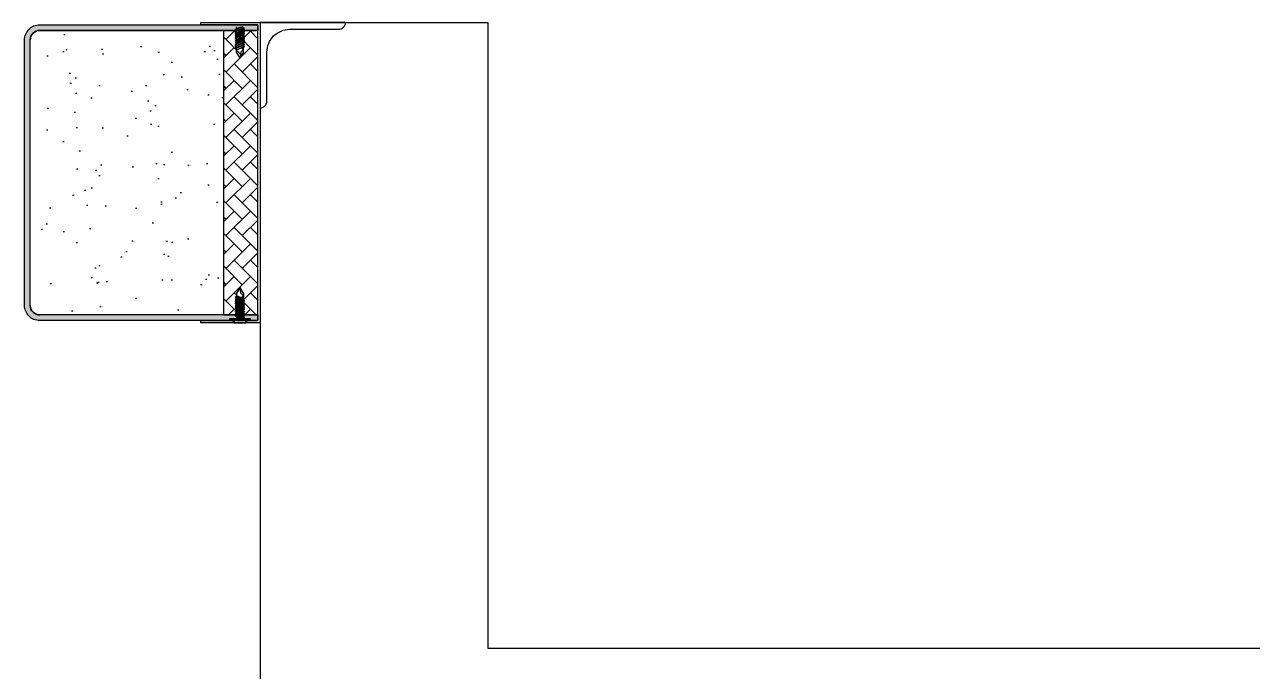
# Model space of a CAD drawing. Header units: millimetres. Extents: x 1448 to 104164, y -19509 to -89.
# Drawn here: x 33897 to 34977, y -8218 to -7649 of the extents above; entities that cross this region are included whole.
import ezdxf

# ---------------------------------------------------------------- set-up
doc = ezdxf.new("R2010")
doc.units = ezdxf.units.MM
doc.header["$LTSCALE"] = 60
doc.header["$MEASUREMENT"] = 0
doc.layers.get('0').update_dxf_attribs({"linetype": 'CONTINUOUS'})
for name, color, linetype in [('BOLT', 8, 'CONTINUOUS'), ('CON', 2, 'CONTINUOUS'), ('dockseal', 50, 'CONTINUOUS'), ('SECTION$0$AA-WAXS-FRAM', 4, 'CONTINUOUS')]:
    doc.layers.add(name, color=color, linetype=linetype)

msp = doc.modelspace()

# ---------------------------------------------------------------- hatches: boundary and pattern name
at = {"ltscale": 0.002}
msp.add_hatch(color=0, dxfattribs=at).paths.add_polyline_path([(33902.5, -7896.1, 0.414214), (33910.8, -7904.4), (34102.5, -7904.4), (34102.5, -7909.4), (33910.8, -7909.4, -0.414214), (33897.5, -7896.1), (33897.5, -7662.7, -0.414214), (33910.8, -7649.4), (34102.5, -7649.4), (34102.5, -7654.4), (33910.8, -7654.4, 0.414214), (33902.5, -7662.7)])
h = msp.add_hatch(dxfattribs=at)
h.set_pattern_fill('AR-SAND', color=256, angle=-90, style=0)
h.set_pattern_definition([(307.5, (-21348008.384, 50941094.763), (48.941323733, 1.600031296), [0, -38.608, 0, -43.18, 0, -41.275]), (277.5, (-21348008.384, 50941094.76), (71.68251006, -44.95232831), [0, -20.828, 0, -34.798, 0, -13.335]), (237.5, (-21348008.384, 50941126.005), (0.143718468, -79.099237024), [0, -12.7, 0, -45.72, 0, -59.69]), (227.5, (-21348008.384, 50941126.005), (22.292932326, -76.35564525), [0, -6.35, 0, -29.972, 0, -34.29])])
h.paths.add_polyline_path([(33910.8, -7654.4, 0.414214), (33902.5, -7662.7), (33902.5, -7896.1, 0.414214), (33910.8, -7904.4), (34072.5, -7904.4), (34072.5, -7654.4)])
h = msp.add_hatch(dxfattribs=at)
h.set_pattern_fill('AR-HBONE', color=256, scale=0.1, angle=-90, style=0)
h.set_pattern_definition([(315, (50989620.997, 21372854.74), (14.3684097937, -4e-15), [30.48, -10.16]), (45, (50989628.181, 21372847.555), (14.3684097937, -4e-15), [30.48, -10.16])])
h.paths.add_polyline_path([(34102.5, -7904.4), (34072.5, -7904.4), (34072.5, -7654.4), (34102.5, -7654.4)])

# ---------------------------------------------------------------- linework, layer by layer
at = {"color": 0, "ltscale": 0.002}
for p, q in [((34102.5, -7649.4, 19), (34102.5, -7654.4, 19)), ((34102.5, -7649.4, -19), (34102.5, -7654.4, -19)), ((34102.5, -7649.4, 19), (34102.5, -7654.4, 19)), ((34102.5, -7904.4, 19), (34102.5, -7909.4, 19))]:
    msp.add_line(p, q, dxfattribs=at)
at = {"ltscale": 0.002, "elevation": 19}
msp.add_lwpolyline([(34052.5, -7649.4), (34052.5, -7647.4), (34104.5, -7647.4), (34104.5, -7911.4), (34052.5, -7911.4), (34052.5, -7909.4), (34102.5, -7909.4), (34102.5, -7649.4)], close=True, dxfattribs=at)
at = {"color": 2, "elevation": 19}
msp.add_lwpolyline([(34072.5, -7904.4), (34102.5, -7904.4), (34102.5, -7654.4), (34072.5, -7654.4)], dxfattribs=at)
at = {"layer": 'BOLT', "color": 10}
for p, q in [((34082.6, -7653.6, 19), (34088.5, -7651.2, 19)), ((34082.6, -7655.4, 19), (34090.9, -7652, 19)), ((34082.6, -7655.4, 19), (34090.9, -7652, 19)), ((34082.6, -7657.3, 19), (34090.9, -7653.9, 19)), ((34082.6, -7657.3, 19), (34090.9, -7653.9, 19)), ((34082.6, -7659.1, 19), (34090.9, -7655.7, 19)), ((34082.6, -7659.1, 19), (34090.9, -7655.7, 19)), ((34082.6, -7660.9, 19), (34090.9, -7657.5, 19)), ((34082.6, -7660.9, 19), (34090.9, -7657.5, 19)), ((34082.6, -7662.8, 19), (34090.9, -7659.4, 19)), ((34082.6, -7662.8, 19), (34090.9, -7659.4, 19)), ((34082.6, -7664.6, 19), (34090.9, -7661.2, 19)), ((34082.6, -7664.6, 19), (34090.9, -7661.2, 19)), ((34082.6, -7666.4, 19), (34090.9, -7663, 19)), ((34082.6, -7666.4, 19), (34090.9, -7663, 19)), ((34082.6, -7668.3, 19), (34090.9, -7664.9, 19)), ((34082.6, -7668.3, 19), (34090.9, -7664.9, 19)), ((34082.6, -7670.1, 19), (34090.9, -7666.7, 19)), ((34082.6, -7670.1, 19), (34090.9, -7666.7, 19)), ((34087.9, -7669.8, 19), (34090.9, -7668.5, 19)), ((34087.9, -7669.8, 19), (34090.9, -7668.5, 19)), ((34082.6, -7888.7, 19), (34090.9, -7892.1, 19)), ((34082.6, -7888.7, 19), (34090.9, -7892.1, 19)), ((34082.6, -7890.5, 19), (34090.9, -7894, 19)), ((34082.6, -7890.5, 19), (34090.9, -7894, 19)), ((34082.6, -7892.4, 19), (34090.9, -7895.8, 19)), ((34082.6, -7892.4, 19), (34090.9, -7895.8, 19)), ((34082.6, -7894.2, 19), (34090.9, -7897.6, 19)), ((34082.6, -7894.2, 19), (34090.9, -7897.6, 19)), ((34082.6, -7896, 19), (34090.9, -7899.5, 19)), ((34082.6, -7896, 19), (34090.9, -7899.5, 19)), ((34082.6, -7897.9, 19), (34090.9, -7901.3, 19)), ((34082.6, -7897.9, 19), (34090.9, -7901.3, 19)), ((34087.9, -7889.1, 19), (34090.9, -7890.3, 19)), ((34087.9, -7889.1, 19), (34090.9, -7890.3, 19)), ((34082.6, -7899.7, 19), (34090.9, -7903.1, 19)), ((34082.6, -7899.7, 19), (34090.9, -7903.1, 19)), ((34082.6, -7901.5, 19), (34090.9, -7905, 19)), ((34082.6, -7901.5, 19), (34090.9, -7905, 19)), ((34082.6, -7903.4, 19), (34090.9, -7906.8, 19)), ((34082.6, -7903.4, 19), (34090.9, -7906.8, 19)), ((34082.6, -7905.2, 19), (34088.5, -7907.6, 19))]:
    msp.add_line(p, q, dxfattribs=at)
at = {"layer": 'BOLT'}
for p, q in [((34083.6, -7652.8, 19), (34083.6, -7651.2, 19)), ((34083.6, -7654.6, 19), (34083.6, -7653.6, 19)), ((34083.6, -7656.5, 19), (34083.6, -7655.4, 19)), ((34083.6, -7658.3, 19), (34083.6, -7657.3, 19)), ((34083.6, -7660.1, 19), (34083.6, -7659.1, 19)), ((34083.6, -7662, 19), (34083.6, -7660.9, 19)), ((34089.9, -7653.9, 19), (34089.9, -7652.8, 19)), ((34089.9, -7655.7, 19), (34089.9, -7654.7, 19)), ((34089.9, -7657.5, 19), (34089.9, -7656.5, 19)), ((34089.9, -7659.4, 19), (34089.9, -7658.3, 19)), ((34089.9, -7661.2, 19), (34089.9, -7660.2, 19)), ((34083.6, -7663.8, 19), (34083.6, -7662.8, 19)), ((34083.6, -7665.6, 19), (34083.6, -7664.6, 19)), ((34083.6, -7667.5, 19), (34083.6, -7666.4, 19)), ((34083.6, -7669.3, 19), (34083.6, -7668.3, 19)), ((34083.6, -7673.6, 19), (34083.6, -7670.1, 19)), ((34089.9, -7663, 19), (34089.9, -7662, 19)), ((34089.9, -7664.9, 19), (34089.9, -7663.8, 19)), ((34089.9, -7666.7, 19), (34089.9, -7665.7, 19)), ((34089.9, -7668.5, 19), (34089.9, -7667.5, 19)), ((34089.9, -7673.6, 19), (34089.9, -7669.3, 19)), ((34083.6, -7885.2, 19), (34083.6, -7888.7, 19)), ((34089.9, -7885.2, 19), (34089.9, -7889.5, 19)), ((34083.6, -7889.5, 19), (34083.6, -7890.5, 19)), ((34083.6, -7891.4, 19), (34083.6, -7892.4, 19)), ((34083.6, -7893.2, 19), (34083.6, -7894.2, 19)), ((34083.6, -7895, 19), (34083.6, -7896, 19)), ((34083.6, -7896.9, 19), (34083.6, -7897.9, 19)), ((34089.9, -7890.3, 19), (34089.9, -7891.3, 19)), ((34089.9, -7892.1, 19), (34089.9, -7893.2, 19)), ((34089.9, -7894, 19), (34089.9, -7895, 19)), ((34089.9, -7895.8, 19), (34089.9, -7896.8, 19)), ((34089.9, -7897.6, 19), (34089.9, -7898.7, 19)), ((34083.6, -7898.7, 19), (34083.6, -7899.7, 19)), ((34083.6, -7900.5, 19), (34083.6, -7901.5, 19)), ((34083.6, -7902.4, 19), (34083.6, -7903.4, 19)), ((34083.6, -7904.2, 19), (34083.6, -7905.2, 19)), ((34083.6, -7906, 19), (34083.6, -7907.6, 19)), ((34089.9, -7899.5, 19), (34089.9, -7900.5, 19)), ((34089.9, -7901.3, 19), (34089.9, -7902.3, 19)), ((34089.9, -7903.1, 19), (34089.9, -7904.2, 19)), ((34089.9, -7905, 19), (34089.9, -7906, 19)), ((34089.9, -7906.8, 19), (34089.9, -7907.6, 19)), ((34081.5, -7911.4, 19), (34092, -7911.4, 19))]:
    msp.add_line(p, q, dxfattribs=at)
at = {"layer": 'BOLT', "elevation": 19}
for points in [[(34089.4, -7651.2), (34083.6, -7653.6), (34082.6, -7653.6), (34083.6, -7652.8), (34087.5, -7651.2)], [(34083.6, -7654), (34082.6, -7653.6), (34083.6, -7654.4)], [(34083.6, -7655.8), (34082.6, -7655.4), (34083.6, -7656.3)], [(34083.6, -7657.7), (34082.6, -7657.3), (34083.6, -7658.1)], [(34083.6, -7659.5), (34082.6, -7659.1), (34083.6, -7659.9)], [(34083.6, -7661.3), (34082.6, -7660.9), (34083.6, -7661.7)], [(34089.9, -7653.5), (34090.9, -7653.9), (34089.9, -7653.1)], [(34089.9, -7655.3), (34090.9, -7655.7), (34089.9, -7654.9)], [(34089.9, -7657.1), (34090.9, -7657.5), (34089.9, -7656.7)], [(34089.9, -7659), (34090.9, -7659.4), (34089.9, -7658.6)], [(34089.9, -7660.8), (34090.9, -7661.2), (34089.9, -7660.4)], [(34083.6, -7663.2), (34082.6, -7662.8), (34083.6, -7663.6)], [(34083.6, -7665), (34082.6, -7664.6), (34083.6, -7665.4)], [(34083.6, -7666.8), (34082.6, -7666.4), (34083.6, -7667.2)], [(34083.6, -7668.7), (34082.6, -7668.3), (34083.6, -7669.1)], [(34083.6, -7670.5), (34082.6, -7670.1), (34083.6, -7670.9)], [(34083.6, -7671.5), (34087.9, -7669.7), (34089.9, -7670.9), (34087.5, -7673.4), (34086.8, -7678.4)], [(34089.9, -7662.6), (34090.9, -7663), (34089.9, -7662.2)], [(34089.9, -7664.5), (34090.9, -7664.9), (34089.9, -7664.1)], [(34089.9, -7666.3), (34090.9, -7666.7), (34089.9, -7665.9)], [(34089.9, -7668.1), (34090.9, -7668.5), (34089.9, -7667.7)], [(34089.9, -7673.6), (34086.8, -7678.4), (34083.6, -7673.6)], [(34083.6, -7887.3), (34087.9, -7889.1), (34089.9, -7887.9), (34087.5, -7885.4), (34086.8, -7880.4)], [(34089.9, -7885.2), (34086.8, -7880.4), (34083.6, -7885.2)], [(34083.6, -7888.3), (34082.6, -7888.7), (34083.6, -7887.9)], [(34083.6, -7890.1), (34082.6, -7890.5), (34083.6, -7889.7)], [(34083.6, -7892), (34082.6, -7892.4), (34083.6, -7891.6)], [(34083.6, -7893.8), (34082.6, -7894.2), (34083.6, -7893.4)], [(34083.6, -7895.6), (34082.6, -7896), (34083.6, -7895.2)], [(34083.6, -7897.5), (34082.6, -7897.9), (34083.6, -7897.1)], [(34089.9, -7890.7), (34090.9, -7890.3), (34089.9, -7891.1)], [(34089.9, -7892.5), (34090.9, -7892.1), (34089.9, -7892.9)], [(34089.9, -7894.4), (34090.9, -7894), (34089.9, -7894.8)], [(34089.9, -7896.2), (34090.9, -7895.8), (34089.9, -7896.6)], [(34089.9, -7898), (34090.9, -7897.6), (34089.9, -7898.4)], [(34083.6, -7899.3), (34082.6, -7899.7), (34083.6, -7898.9)], [(34083.6, -7901.1), (34082.6, -7901.5), (34083.6, -7900.7)], [(34083.6, -7903), (34082.6, -7903.4), (34083.6, -7902.6)], [(34083.6, -7904.8), (34082.6, -7905.2), (34083.6, -7904.4)], [(34089.4, -7907.6), (34083.6, -7905.2), (34082.6, -7905.2), (34083.6, -7906), (34087.5, -7907.6)], [(34089.9, -7899.9), (34090.9, -7899.5), (34089.9, -7900.3)], [(34089.9, -7901.7), (34090.9, -7901.3), (34089.9, -7902.1)], [(34089.9, -7903.5), (34090.9, -7903.1), (34089.9, -7903.9)], [(34089.9, -7905.4), (34090.9, -7905), (34089.9, -7905.8)], [(34089.9, -7907.2), (34090.9, -7906.8), (34089.9, -7907.6)]]:
    msp.add_lwpolyline(points, dxfattribs=at)
for points in [[(34090.9, -7652), (34089.9, -7652.8), (34083.6, -7655.4), (34082.6, -7655.4), (34083.6, -7654.6), (34089.9, -7652)], [(34090.9, -7653.9), (34089.9, -7654.7), (34083.6, -7657.3), (34082.6, -7657.3), (34083.6, -7656.5), (34089.9, -7653.9)], [(34090.9, -7655.7), (34089.9, -7656.5), (34083.6, -7659.1), (34082.6, -7659.1), (34083.6, -7658.3), (34089.9, -7655.7)], [(34090.9, -7657.5), (34089.9, -7658.3), (34083.6, -7660.9), (34082.6, -7660.9), (34083.6, -7660.1), (34089.9, -7657.5)], [(34090.9, -7659.4), (34089.9, -7660.2), (34083.6, -7662.8), (34082.6, -7662.8), (34083.6, -7662), (34089.9, -7659.4)], [(34090.9, -7661.2), (34089.9, -7662), (34083.6, -7664.6), (34082.6, -7664.6), (34083.6, -7663.8), (34089.9, -7661.2)], [(34090.9, -7663), (34089.9, -7663.8), (34083.6, -7666.4), (34082.6, -7666.4), (34083.6, -7665.6), (34089.9, -7663)], [(34090.9, -7664.9), (34089.9, -7665.7), (34083.6, -7668.3), (34082.6, -7668.3), (34083.6, -7667.5), (34089.9, -7664.9)], [(34090.9, -7666.7), (34089.9, -7667.5), (34083.6, -7670.1), (34082.6, -7670.1), (34083.6, -7669.3), (34089.9, -7666.7)], [(34090.9, -7668.5), (34089.9, -7669.3), (34088.9, -7669.8), (34087.9, -7669.8), (34088.9, -7669), (34089.9, -7668.5)], [(34090.9, -7892.1), (34089.9, -7891.3), (34083.6, -7888.7), (34082.6, -7888.7), (34083.6, -7889.5), (34089.9, -7892.1)], [(34090.9, -7894), (34089.9, -7893.2), (34083.6, -7890.5), (34082.6, -7890.5), (34083.6, -7891.4), (34089.9, -7894)], [(34090.9, -7895.8), (34089.9, -7895), (34083.6, -7892.4), (34082.6, -7892.4), (34083.6, -7893.2), (34089.9, -7895.8)], [(34090.9, -7897.6), (34089.9, -7896.8), (34083.6, -7894.2), (34082.6, -7894.2), (34083.6, -7895), (34089.9, -7897.6)], [(34090.9, -7899.5), (34089.9, -7898.7), (34083.6, -7896), (34082.6, -7896), (34083.6, -7896.9), (34089.9, -7899.5)], [(34090.9, -7901.3), (34089.9, -7900.5), (34083.6, -7897.9), (34082.6, -7897.9), (34083.6, -7898.7), (34089.9, -7901.3)], [(34090.9, -7890.3), (34089.9, -7889.5), (34088.9, -7889.1), (34087.9, -7889.1), (34088.9, -7889.9), (34089.9, -7890.3)], [(34095.8, -7908.4), (34077.8, -7908.4), (34077.8, -7907.6), (34095.8, -7907.6)], [(34091.1, -7911.4), (34082.5, -7911.4), (34077.8, -7908.4), (34095.8, -7908.4)], [(34090.9, -7903.1), (34089.9, -7902.3), (34083.6, -7899.7), (34082.6, -7899.7), (34083.6, -7900.5), (34089.9, -7903.1)], [(34090.9, -7905), (34089.9, -7904.2), (34083.6, -7901.5), (34082.6, -7901.5), (34083.6, -7902.4), (34089.9, -7905)], [(34090.9, -7906.8), (34089.9, -7906), (34083.6, -7903.4), (34082.6, -7903.4), (34083.6, -7904.2), (34089.9, -7906.8)]]:
    msp.add_lwpolyline(points, close=True, dxfattribs=at)
at = {"layer": 'CON', "ltscale": 0.1, "elevation": 19}
for points in [[(34104.5, -7647.4), (34104.5, -8247.4)], [(34104.5, -7647.4), (34304.5, -7647.4), (34304.5, -8197.4), (37432.5, -8197.4)]]:
    msp.add_lwpolyline(points, dxfattribs=at)
at = {"layer": 'dockseal'}
for p, q in [((34102.5, -7654.4, 19), (33910.8, -7654.4, 19)), ((34072.5, -7904.4, 19), (34072.5, -7654.4, 19)), ((33902.5, -7896.1, 19), (33902.5, -7662.7, 19)), ((34102.5, -7904.4, 19), (33910.8, -7904.4, 19))]:
    msp.add_line(p, q, dxfattribs=at)
at = {"layer": 'dockseal', "color": 0, "elevation": 19}
for points in [[(34102.5, -7909.4), (33910.8, -7909.4, -0.414214), (33897.5, -7896.1), (33897.5, -7662.7, -0.414214), (33910.8, -7649.4), (34102.5, -7649.4)], [(34102.5, -7904.4), (33910.8, -7904.4, -0.414214), (33902.5, -7896.1), (33902.5, -7662.7, -0.414214), (33910.8, -7654.4), (34102.5, -7654.4)]]:
    msp.add_lwpolyline(points, format="xyb", dxfattribs=at)
at = {"layer": 'dockseal'}
for centre, start, end in [((33910.8, -7662.7, 19), 90, 180), ((33910.8, -7896.1, 19), 180, 270)]:
    msp.add_arc(centre, 8.33, start, end, dxfattribs=at)
at = {"layer": 'SECTION$0$AA-WAXS-FRAM', "elevation": 19}
msp.add_lwpolyline([(34179.5, -7647.4), (34104.5, -7647.4), (34104.5, -7722.4), (34104.5, -7722.4, 0.414214), (34110.5, -7716.4), (34110.5, -7673.4, -0.414214), (34130.5, -7653.4), (34173.5, -7653.4, 0.414214), (34179.5, -7647.4)], format="xyb", close=True, dxfattribs=at)
msp.add_lwpolyline([(34179.5, -7647.4), (34104.5, -7647.4), (34104.5, -7722.4), (34104.5, -7722.4, 0.414214), (34110.5, -7716.4), (34110.5, -7673.4, -0.414214), (34130.5, -7653.4), (34173.5, -7653.4, 0.414214), (34179.5, -7647.4)], format="xyb", close=True, dxfattribs=at)

doc.saveas('drawing.dxf')
